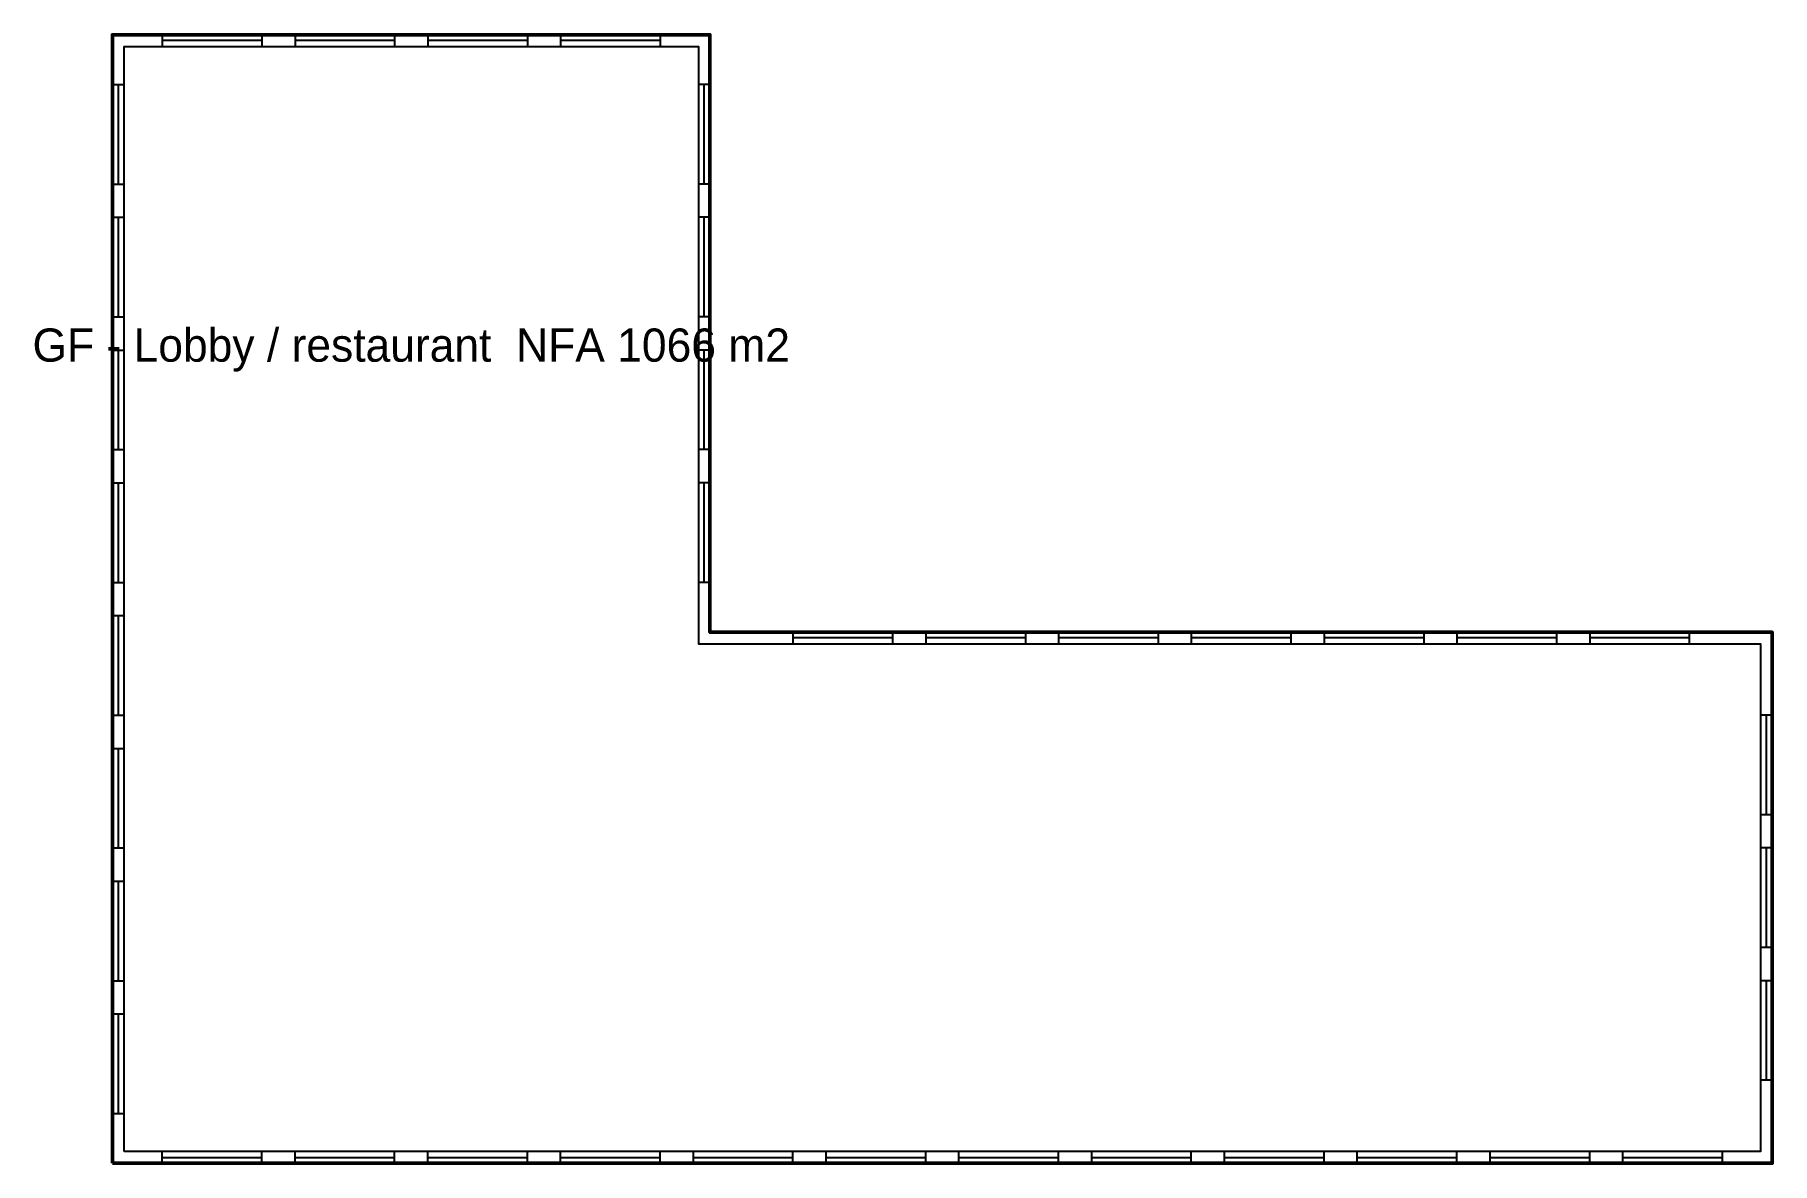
# Model space of a CAD drawing. Header units: metres. Extents: x 5.7 to 58, y 8 to 42.
import ezdxf
from ezdxf.enums import TextEntityAlignment as Align

# ---------------------------------------------------------------- set-up
doc = ezdxf.new("R2010")
doc.units = ezdxf.units.M
for name, color, linetype in [('TEXT', 250, 'Continuous'), ('WALL', 7, 'Continuous'), ('WINDOW', 5, 'Continuous')]:
    doc.layers.add(name, color=color, linetype=linetype)

msp = doc.modelspace()

# ---------------------------------------------------------------- linework, layer by layer
at = {"layer": 'WALL', "lineweight": 50}
msp.add_lwpolyline([(8, 8), (58, 8), (58, 24), (26, 24), (26, 42), (8, 42)], close=True, dxfattribs=at)
at = {"layer": 'WALL'}
msp.add_lwpolyline([(8.35, 8.35), (8.35, 41.65), (25.65, 41.65), (25.65, 23.65), (57.65, 23.65), (57.65, 8.35), (8.35, 8.35)], close=True, dxfattribs=at)
at = {"layer": 'WINDOW'}
for p, q in [((9.5, 42), (9.5, 41.65)), ((12.5, 42), (12.5, 41.65)), ((13.5, 42), (13.5, 41.65)), ((16.5, 42), (16.5, 41.65)), ((17.5, 42), (17.5, 41.65)), ((20.5, 42), (20.5, 41.65)), ((21.5, 42), (21.5, 41.65)), ((24.5, 42), (24.5, 41.65)), ((12.5, 41.825), (9.5, 41.825)), ((16.5, 41.825), (13.5, 41.825)), ((20.5, 41.825), (17.5, 41.825)), ((24.5, 41.825), (21.5, 41.825)), ((8, 40.5), (8.35, 40.5)), ((8.175, 40.5), (8.175, 37.5)), ((26, 40.5), (25.65, 40.5)), ((25.825, 37.5), (25.825, 40.5)), ((8, 37.5), (8.35, 37.5)), ((26, 37.5), (25.65, 37.5)), ((8, 36.5), (8.35, 36.5)), ((8.175, 36.5), (8.175, 33.5)), ((26, 36.5), (25.65, 36.5)), ((25.825, 33.5), (25.825, 36.5)), ((8, 33.5), (8.35, 33.5)), ((26, 33.5), (25.65, 33.5)), ((8, 32.5), (8.35, 32.5)), ((8.175, 32.5), (8.175, 29.5)), ((26, 32.5), (25.65, 32.5)), ((25.825, 29.5), (25.825, 32.5)), ((8, 29.5), (8.35, 29.5)), ((26, 29.5), (25.65, 29.5)), ((8, 28.5), (8.35, 28.5)), ((8.175, 28.5), (8.175, 25.5)), ((26, 28.5), (25.65, 28.5)), ((25.825, 25.5), (25.825, 28.5)), ((8, 25.5), (8.35, 25.5)), ((26, 25.5), (25.65, 25.5)), ((8, 24.5), (8.35, 24.5)), ((8.175, 24.5), (8.175, 21.5)), ((28.5, 24), (28.5, 23.65)), ((31.5, 23.825), (28.5, 23.825)), ((31.5, 24), (31.5, 23.65)), ((32.5, 24), (32.5, 23.65)), ((35.5, 23.825), (32.5, 23.825)), ((35.5, 24), (35.5, 23.65)), ((36.5, 24), (36.5, 23.65)), ((39.5, 23.825), (36.5, 23.825)), ((39.5, 24), (39.5, 23.65)), ((40.5, 24), (40.5, 23.65)), ((43.5, 23.825), (40.5, 23.825)), ((43.5, 24), (43.5, 23.65)), ((44.5, 24), (44.5, 23.65)), ((47.5, 23.825), (44.5, 23.825)), ((47.5, 24), (47.5, 23.65)), ((48.5, 24), (48.5, 23.65)), ((51.5, 23.825), (48.5, 23.825)), ((51.5, 24), (51.5, 23.65)), ((52.5, 24), (52.5, 23.65)), ((55.5, 23.825), (52.5, 23.825)), ((55.5, 24), (55.5, 23.65)), ((8, 21.5), (8.35, 21.5)), ((58, 21.5), (57.65, 21.5)), ((57.825, 18.5), (57.825, 21.5)), ((8, 20.5), (8.35, 20.5)), ((8.175, 20.5), (8.175, 17.5)), ((58, 18.5), (57.65, 18.5)), ((8, 17.5), (8.35, 17.5)), ((58, 17.5), (57.65, 17.5)), ((57.825, 14.5), (57.825, 17.5)), ((8, 16.5), (8.35, 16.5)), ((8.175, 16.5), (8.175, 13.5)), ((58, 14.5), (57.65, 14.5)), ((8, 13.5), (8.35, 13.5)), ((58, 13.5), (57.65, 13.5)), ((57.825, 10.5), (57.825, 13.5)), ((8, 12.5), (8.35, 12.5)), ((8.175, 12.5), (8.175, 9.5)), ((58, 10.5), (57.65, 10.5)), ((8, 9.5), (8.35, 9.5)), ((9.5, 8), (9.5, 8.35)), ((9.5, 8.175), (12.5, 8.175)), ((12.5, 8), (12.5, 8.35)), ((13.5, 8), (13.5, 8.35)), ((13.5, 8.175), (16.5, 8.175)), ((16.5, 8), (16.5, 8.35)), ((17.5, 8), (17.5, 8.35)), ((17.5, 8.175), (20.5, 8.175)), ((20.5, 8), (20.5, 8.35)), ((21.5, 8), (21.5, 8.35)), ((21.5, 8.175), (24.5, 8.175)), ((24.5, 8), (24.5, 8.35)), ((25.5, 8), (25.5, 8.35)), ((25.5, 8.175), (28.5, 8.175)), ((28.5, 8), (28.5, 8.35)), ((29.5, 8), (29.5, 8.35)), ((29.5, 8.175), (32.5, 8.175)), ((32.5, 8), (32.5, 8.35)), ((33.5, 8), (33.5, 8.35)), ((33.5, 8.175), (36.5, 8.175)), ((36.5, 8), (36.5, 8.35)), ((37.5, 8), (37.5, 8.35)), ((37.5, 8.175), (40.5, 8.175)), ((40.5, 8), (40.5, 8.35)), ((41.5, 8), (41.5, 8.35)), ((41.5, 8.175), (44.5, 8.175)), ((44.5, 8), (44.5, 8.35)), ((45.5, 8), (45.5, 8.35)), ((45.5, 8.175), (48.5, 8.175)), ((48.5, 8), (48.5, 8.35)), ((49.5, 8), (49.5, 8.35)), ((49.5, 8.175), (52.5, 8.175)), ((52.5, 8), (52.5, 8.35)), ((53.5, 8), (53.5, 8.35)), ((53.5, 8.175), (56.5, 8.175)), ((56.5, 8), (56.5, 8.35))]:
    msp.add_line(p, q, dxfattribs=at)

# ---------------------------------------------------------------- texts
at = {"layer": 'TEXT'}
msp.add_text('GF - Lobby / restaurant  NFA 1066 m2', height=1, dxfattribs=at).set_placement((17, 32.65), align=Align.MIDDLE_CENTER)

doc.saveas('drawing.dxf')
